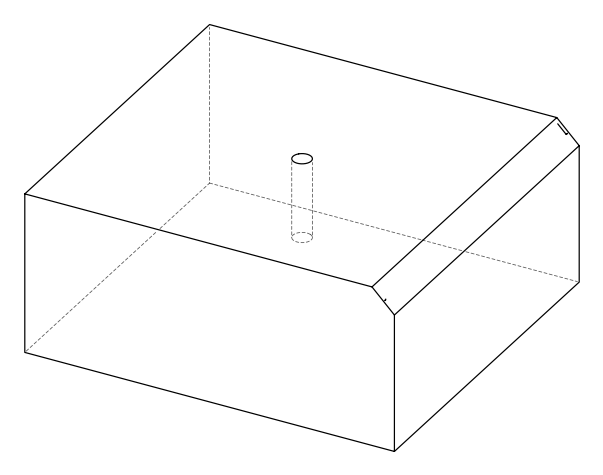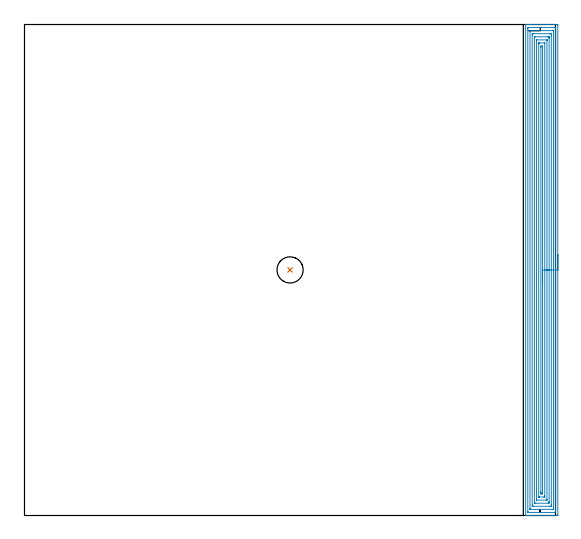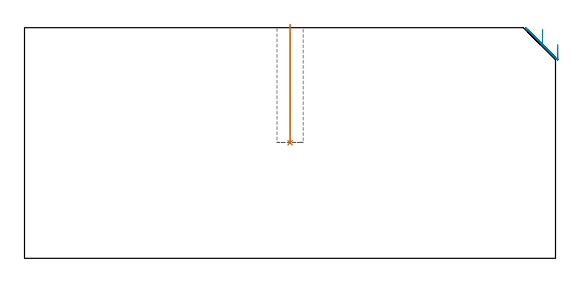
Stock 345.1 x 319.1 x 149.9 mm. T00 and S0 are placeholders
(PLAN: 2 operations, 1 tool changes, 21 min)
(1 INDEXABLE_INSERT_DRILL_BLIND_HOLE_FROM_SOLID | STEP1POCKET | NXT0302_005 | 0.31 min | 16910 mm3)
(2 AREA_MILL | FG_CHAMFER_SURFACE | UGT0205_001 | 20.7 min | 69691 mm3)
(TOOL NXT0302_005 | Index. Insert Drill 17mm [880-D1700L20-05] | D17 PA176 FL85 Z2)
(TOOL UGT0205_001 | Chamfer Mill 20 x 3 x 45 deg. | D20 FL50 Z2)
(OP 1 INDEXABLE_INSERT_DRILL_BLIND_HOLE_FROM_SOLID)
G17 G21 G94 G90
T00 M6
G54
G17 G0 G90 X172.6 Y159.6 S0 M3
G43 Z159.9 H1
G94 G81 G98 Z75.1 F250. R151.9
G80
M5
M2
(OP 2 AREA_MILL)
G17 G21 G94 G90
T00 M6
G54
G17 G0 G90 X346.6 Y169.55 S1061 M3
G43 Z159.9 H0
Z139.
G94 G1 Y169.512 Z138.128 F250.
Y169.398 Z137.263
Y169.209 Z136.412
Y168.947 Z135.58
Y168.613 Z134.774
Y168.21 Z134.
Y167.742 Z133.264
Y167.21 Z132.572
Y166.621 Z131.929
Y165.978 Z131.34
Y165.286 Z130.808
Y164.55 Z130.34
Y163.776 Z129.937
Y162.97 Z129.603
Y162.138 Z129.341
Y161.287 Z129.152
Y160.422 Z129.038
Y159.55 Z129.
Y0.612
X346.597 Y0.336 Z129.002
X346.592 Y0.01 Z129.006
X346.26 Y0. Z129.337
X329.614 Z145.981
X329.002 Z146.593
X328.439 Z147.158
X328.108 Z147.488
X327.545 Z148.051
X327.214 Z148.381
X326.552 Z149.047
X326.16 Z149.439
X325.764 Z149.827
X325.749 Y0.002 Z149.842
X325.703 Y0.01 Z149.888
X325.7 Y0.165 Z149.9
Y318.935
X325.703 Y319.054 Z149.889
X325.747 Y319.09 Z149.845
X325.762 Y319.095 Z149.829
X326.16 Y319.1 Z149.439
X326.552 Z149.047
X327.214 Z148.381
X328.439 Z147.158
X329.002 Z146.593
X340.03 Z135.567
X345.979 Z129.618
X346.263 Y319.098 Z129.335
X346.592 Y319.09 Z129.006
X346.599 Y318.761 Z128.999
X346.6 Y159.55 Z129.
X345.186 Z130.414
X345.185 Y2.298 Z130.415
X345.184 Y2.197 Z130.416
X345.178 Y2.01 Z130.422
X345.086 Y2.007 Z130.514
X344.59 Y2. Z131.01
X327.612 Z147.988
X327.214 Y2.002 Z148.386
X327.158 Y2.005 Z148.442
X327.129 Y2.009 Z148.471
X327.121 Y2.098 Z148.479
X327.116 Y2.298 Z148.484
X327.114 Y2.398 Z148.486
Y2.498
X327.115 Y316.802 Z148.485
X327.116 Y316.903 Z148.484
X327.122 Y317.09 Z148.478
X327.214 Y317.093 Z148.386
X327.711 Y317.1 Z147.889
X344.688 Z130.912
X345.086 Y317.098 Z130.514
X345.142 Y317.095 Z130.458
X345.171 Y317.091 Z130.429
X345.179 Y317.002 Z130.421
X345.184 Y316.802 Z130.416
X345.186 Y316.702 Z130.414
Y316.602
Y159.55
X343.772 Z131.828
X343.771 Y4.604 Z131.829
X343.769 Y4.184 Z131.831
X343.767 Y4.066 Z131.833
X343.765 Y4.016 Z131.835
X343.665 Y4.01 Z131.935
X343.48 Y4.002 Z132.12
X343.298 Y4.001 Z132.302
X342.589 Y4. Z133.011
X328.818 Y4.001 Z146.782
X328.696 Y4.002 Z146.904
X328.598 Y4.006 Z147.002
X328.538 Y4.01 Z147.062
X328.535 Y4.028 Z147.065
X328.533 Y4.184 Z147.067
X328.529 Y4.656 Z147.071
Y314.496
X328.531 Y314.917 Z147.069
X328.533 Y315.034 Z147.067
X328.535 Y315.084 Z147.065
X328.635 Y315.09 Z146.965
X328.82 Y315.098 Z146.78
X329.002 Y315.099 Z146.598
X329.712 Y315.1 Z145.888
X343.482 Y315.099 Z132.118
X343.605 Y315.098 Z131.995
X343.702 Y315.094 Z131.898
X343.762 Y315.09 Z131.838
X343.765 Y315.072 Z131.835
X343.767 Y314.917 Z131.833
X343.771 Y314.444 Z131.829
X343.772 Y159.55 Z131.828
X342.357 Z133.243
Y6.862
X342.35 Y6.024 Z133.25
X341.511 Y6. Z134.089
X341.481 Z134.119
X330.758 Z144.842
X329.95 Y6.025 Z145.65
X329.943 Y6.815 Z145.657
Y312.238
X329.95 Y313.076 Z145.65
X330.789 Y313.1 Z144.811
X330.819 Z144.781
X341.542 Z134.058
X342.35 Y313.075 Z133.25
X342.357 Y312.285 Z133.243
Y159.55
X340.943 Z134.657
Y9.216
X340.942 Y8.648 Z134.658
X340.94 Y8.326 Z134.66
X340.935 Y8.01 Z134.665
X340.618 Y8.004 Z134.982
X340.372 Y8.001 Z135.228
X332.331 Y8. Z143.269
X331.682 Y8.002 Z143.918
X331.434 Y8.004 Z144.166
X331.377 Y8.01 Z144.223
X331.364 Y8.026 Z144.236
X331.362 Y8.076 Z144.238
X331.358 Y8.648 Z144.242
X331.357 Y8.973 Z144.243
Y309.884
X331.358 Y310.452 Z144.242
X331.36 Y310.774 Z144.24
X331.365 Y311.09 Z144.235
X331.682 Y311.096 Z143.918
X331.928 Y311.099 Z143.672
X339.969 Y311.1 Z135.631
X340.618 Y311.099 Z134.982
X340.866 Y311.096 Z134.734
X340.923 Y311.09 Z134.677
X340.936 Y311.074 Z134.664
X340.939 Y311.024 Z134.661
X340.942 Y310.452 Z134.658
X340.943 Y310.127 Z134.657
Y159.55
X339.529 Z136.071
X339.528 Y10.63 Z136.072
X339.527 Y10.434 Z136.073
X339.522 Y10.086 Z136.078
X339.519 Y10.01 Z136.081
X339.409 Y10.005 Z136.191
X339.264 Y10.001 Z136.336
X333.009 Z142.591
X332.826 Y10.006 Z142.774
X332.786 Y10.01 Z142.814
X332.778 Y10.013 Z142.822
X332.775 Y10.028 Z142.825
X332.773 Y10.069 Z142.827
X332.771 Y10.238 Z142.829
Y10.434
X332.772 Y308.47 Z142.828
X332.773 Y308.666 Z142.827
X332.778 Y309.014 Z142.822
X332.781 Y309.09 Z142.819
X332.891 Y309.095 Z142.709
X333.036 Y309.099 Z142.564
X339.291 Z136.309
X339.474 Y309.095 Z136.126
X339.514 Y309.09 Z136.086
X339.522 Y309.087 Z136.078
X339.525 Y309.072 Z136.075
X339.527 Y309.031 Z136.073
X339.529 Y308.862 Z136.071
Y308.666
Y159.55
X338.115 Z137.485
X338.114 Y12.935 Z137.486
X338.111 Y12.22 Z137.489
X338.109 Y12.048 Z137.491
X338.097 Y12.01 Z137.503
X338.047 Y12.006 Z137.553
X337.937 Y12.003 Z137.663
X337.263 Y12. Z138.337
X334.583 Z141.017
X334.363 Z141.237
X334.29 Y12.002 Z141.31
X334.231 Y12.006 Z141.369
X334.198 Y12.009 Z141.402
X334.192 Y12.044 Z141.408
X334.188 Y12.22 Z141.412
X334.186 Y12.396 Z141.414
Y306.165
X334.189 Y306.88 Z141.411
X334.191 Y307.052 Z141.409
X334.203 Y307.09 Z141.397
X334.253 Y307.094 Z141.347
X334.363 Y307.097 Z141.237
X335.037 Y307.1 Z140.563
X337.717 Z137.883
X337.937 Z137.663
X338.01 Y307.098 Z137.59
X338.069 Y307.095 Z137.531
X338.102 Y307.091 Z137.498
X338.108 Y307.056 Z137.492
X338.112 Y306.88 Z137.488
X338.114 Y306.704 Z137.486
X338.115 Y159.55 Z137.485
X336.701 Z138.9
X336.7 Y14.898
X336.698 Y14.351 Z138.902
X336.693 Y14.006 Z138.907
X336.15 Y14. Z139.45
X335.607 Y14.006 Z139.993
X335.601 Y14.554 Z139.999
X335.6 Y14.898 Z140.
Y15.449
Y304.202
X335.602 Y304.749 Z139.998
X335.607 Y305.095 Z139.993
X336.145 Y305.1 Z139.455
X336.693 Y305.095 Z138.907
X336.699 Y304.546 Z138.901
X336.7 Y304.202 Z138.9
X336.701 Y303.651 Z138.899
Y159.55 Z138.9
Y158.678 Z138.938
Y157.814 Z139.051
Y156.962 Z139.24
Y156.13 Z139.503
Y155.324 Z139.836
X336.7 Y154.55 Z140.239
Y153.814 Z140.708
Y153.122 Z141.239
Y152.479 Z141.828
Y151.89 Z142.472
Y151.359 Z143.164
Y150.89 Z143.9
Y150.487 Z144.673
Y150.153 Z145.479
Y149.891 Z146.311
Y149.702 Z147.163
Y149.588 Z148.028
Y149.55 Z148.9
G0 Z159.9
M5
M2
